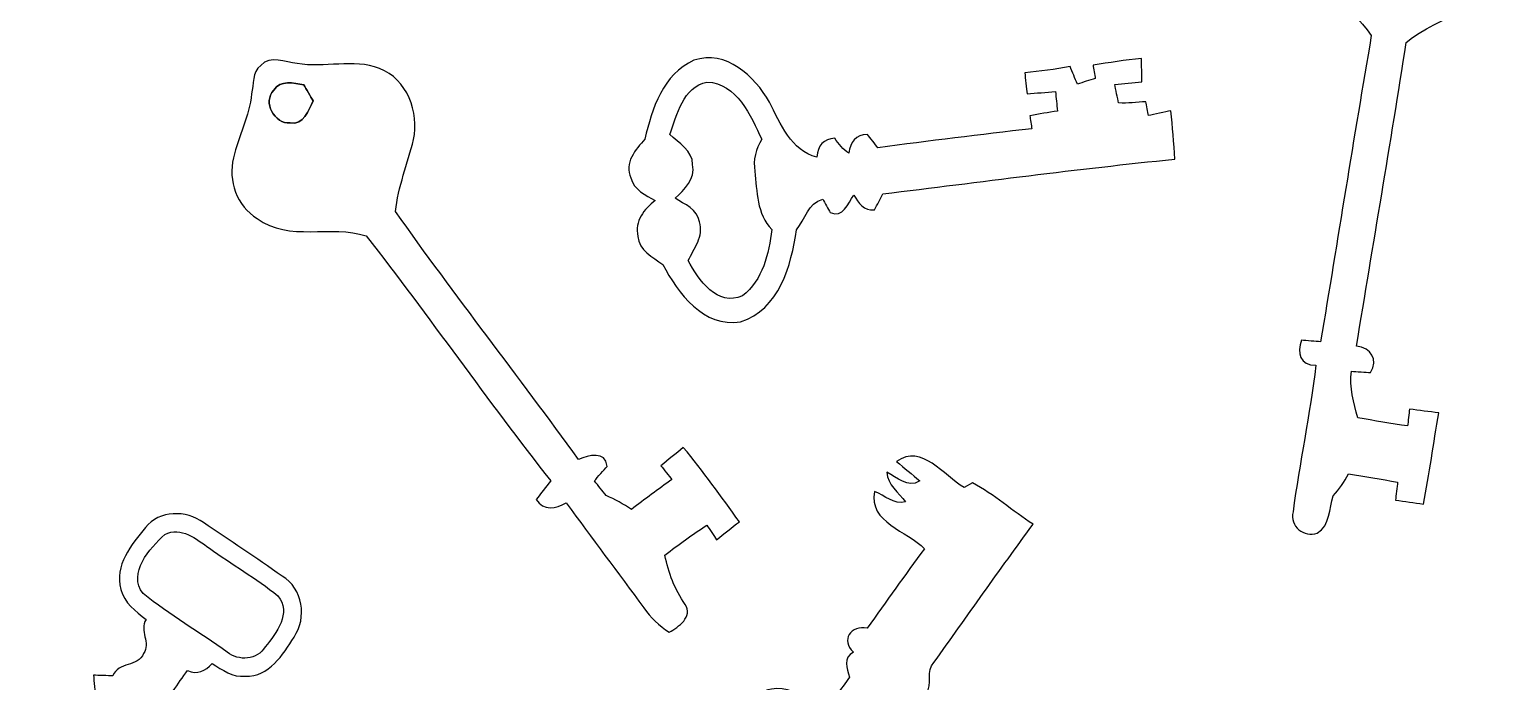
# Model space of a CAD drawing. Header units: centimetres. Extents: x -6.3 to 6.3, y -8.5 to 8.6.
# Drawn here: x -1.82 to 6.31, y -0.09 to 3.5 of the extents above; entities that cross this region are included whole.
import ezdxf

# ---------------------------------------------------------------- set-up
doc = ezdxf.new("R2010")
doc.units = ezdxf.units.CM
doc.header["$MEASUREMENT"] = 0
doc.layers.add('Camada 1', color=7, linetype='Continuous')

msp = doc.modelspace()

# ---------------------------------------------------------------- linework, layer by layer
at = {"layer": 'Camada 1'}
for points, knots in [([(5.43772, 4.32435), (5.5626, 4.37127), (5.66985, 4.45065), (5.77956, 4.52437), (5.77956, 4.52437), (5.90585, 4.54518), (5.94042, 4.39173), (6.01627, 4.32364), (6.01627, 4.32364), (6.13728, 4.20229), (6.31331, 4.07704), (6.27415, 3.8802), (6.27415, 3.8802), (6.22935, 3.61456), (5.92384, 3.57292), (5.74604, 3.42582), (5.74604, 3.42582), (5.65962, 2.86878), (5.56436, 2.31315), (5.47263, 1.75718), (5.47263, 1.75718), (5.55412, 1.74907), (5.59257, 1.68205), (5.55059, 1.61183), (5.55059, 1.61183), (5.52414, 1.61325), (5.47088, 1.61678), (5.44442, 1.61854), (5.44442, 1.61854), (5.43243, 1.5307), (5.45747, 1.44604), (5.48004, 1.36207), (5.48004, 1.36207), (5.57142, 1.34832), (5.66208, 1.33032), (5.7538, 1.31833), (5.7538, 1.31833), (5.75627, 1.3416), (5.76155, 1.38747), (5.76403, 1.41076), (5.76403, 1.41076), (5.8173, 1.40404), (5.87092, 1.397), (5.92454, 1.38994), (5.92454, 1.38994), (5.89667, 1.22307), (5.87269, 1.05516), (5.84093, 0.889), (5.84093, 0.889), (5.78943, 0.89641), (5.73792, 0.90382), (5.68713, 0.91086), (5.68713, 0.91086), (5.68995, 0.93556), (5.6956, 0.9846), (5.69841, 1.00894), (5.69841, 1.00894), (5.60846, 1.02693), (5.5185, 1.04174), (5.42819, 1.05445), (5.42819, 1.05445), (5.40526, 1.01141), (5.3788, 0.97013), (5.34492, 0.93486), (5.34492, 0.93486), (5.32129, 0.86465), (5.32906, 0.77294), (5.25744, 0.72989), (5.25744, 0.72989), (5.18407, 0.70238), (5.10329, 0.76834), (5.12409, 0.84596), (5.12409, 0.84596), (5.15902, 1.11548), (5.21757, 1.38219), (5.25003, 1.65206), (5.25003, 1.65206), (5.16183, 1.65169), (5.14278, 1.71944), (5.17102, 1.78929), (5.17102, 1.78929), (5.19711, 1.78717), (5.24932, 1.78293), (5.27543, 1.78082), (5.27543, 1.78082), (5.36892, 2.34173), (5.45818, 2.903), (5.55412, 3.46321), (5.55412, 3.46321), (5.43772, 3.63748), (5.21053, 3.75603), (5.1964, 3.98356), (5.1964, 3.98356), (5.17243, 4.14055), (5.29943, 4.27389), (5.43772, 4.32435)], [0, 0, 0, 0, 0.04, 0.04, 0.04, 0.04, 0.08, 0.08, 0.08, 0.08, 0.12, 0.12, 0.12, 0.12, 0.16, 0.16, 0.16, 0.16, 0.2, 0.2, 0.2, 0.2, 0.24, 0.24, 0.24, 0.24, 0.28, 0.28, 0.28, 0.28, 0.32, 0.32, 0.32, 0.32, 0.36, 0.36, 0.36, 0.36, 0.4, 0.4, 0.4, 0.4, 0.44, 0.44, 0.44, 0.44, 0.48, 0.48, 0.48, 0.48, 0.52, 0.52, 0.52, 0.52, 0.56, 0.56, 0.56, 0.56, 0.6, 0.6, 0.6, 0.6, 0.64, 0.64, 0.64, 0.64, 0.68, 0.68, 0.68, 0.68, 0.72, 0.72, 0.72, 0.72, 0.76, 0.76, 0.76, 0.76, 0.8, 0.8, 0.8, 0.8, 0.84, 0.84, 0.84, 0.84, 0.88, 0.88, 0.88, 0.88, 0.92, 0.92, 0.92, 0.92, 1, 1, 1, 1]), ([(-0.55104, 3.29847), (-0.49742, 3.35808), (-0.41733, 3.31399), (-0.35065, 3.30975), (-0.35065, 3.30975), (-0.20109, 3.28224), (-0.04234, 3.33903), (0.10266, 3.28188), (0.10266, 3.28188), (0.2533, 3.22474), (0.32173, 3.04165), (0.28928, 2.89207), (0.28928, 2.89207), (0.25646, 2.76014), (0.20425, 2.63207), (0.19015, 2.4959), (0.19015, 2.4959), (0.51647, 2.03588), (0.8643, 1.59066), (1.19661, 1.13454), (1.19661, 1.13454), (1.2527, 1.15534), (1.34338, 1.18604), (1.35325, 1.09607), (1.35325, 1.09607), (1.33597, 1.07631), (1.30069, 1.03681), (1.2834, 1.01669), (1.2834, 1.01669), (1.30493, 0.98989), (1.32679, 0.96307), (1.34866, 0.93627), (1.34866, 0.93627), (1.39664, 0.91475), (1.44322, 0.88935), (1.4866, 0.85972), (1.4866, 0.85972), (1.55999, 0.91581), (1.63442, 0.97048), (1.70956, 1.02446), (1.70956, 1.02446), (1.69438, 1.04315), (1.66404, 1.0802), (1.64889, 1.09889), (1.64889, 1.09889), (1.69016, 1.13276), (1.73107, 1.16662), (1.772, 1.20049), (1.772, 1.20049), (1.88136, 1.06961), (1.98013, 0.93027), (2.08033, 0.79199), (2.08033, 0.79199), (2.03834, 0.75952), (1.99636, 0.72672), (1.95474, 0.69356), (1.95474, 0.69356), (1.94168, 0.71332), (1.91557, 0.75282), (1.90217, 0.77294), (1.90217, 0.77294), (1.82209, 0.72248), (1.74625, 0.6664), (1.67111, 0.60888), (1.67111, 0.60888), (1.69121, 0.51152), (1.72295, 0.41875), (1.78293, 0.3383), (1.78293, 0.3383), (1.82562, 0.26882), (1.7459, 0.21449), (1.69474, 0.1845), (1.69474, 0.1845), (1.64007, 0.22048), (1.59208, 0.26563), (1.55468, 0.31925), (1.55468, 0.31925), (1.41427, 0.51257), (1.26858, 0.70202), (1.12854, 0.8957), (1.12854, 0.8957), (1.07209, 0.86184), (1.00471, 0.8516), (0.96378, 0.91369), (0.96378, 0.91369), (0.98989, 0.94826), (1.01635, 0.98212), (1.04315, 1.01599), (1.04315, 1.01599), (0.69673, 1.45803), (0.37429, 1.91947), (0.02928, 2.36255), (0.02928, 2.36255), (-0.16262, 2.42675), (-0.39616, 2.32762), (-0.5708, 2.45816), (-0.5708, 2.45816), (-0.68226, 2.52518), (-0.73096, 2.66805), (-0.70097, 2.79152), (-0.70097, 2.79152), (-0.67274, 2.91041), (-0.61348, 3.02048), (-0.60147, 3.14325), (-0.60147, 3.14325), (-0.58737, 3.19475), (-0.59937, 3.26284), (-0.55104, 3.29847)], [0, 0, 0, 0, 0.0357143, 0.0357143, 0.0357143, 0.0357143, 0.0714286, 0.0714286, 0.0714286, 0.0714286, 0.1071429, 0.1071429, 0.1071429, 0.1071429, 0.1428571, 0.1428571, 0.1428571, 0.1428571, 0.1785714, 0.1785714, 0.1785714, 0.1785714, 0.2142857, 0.2142857, 0.2142857, 0.2142857, 0.25, 0.25, 0.25, 0.25, 0.2857143, 0.2857143, 0.2857143, 0.2857143, 0.3214286, 0.3214286, 0.3214286, 0.3214286, 0.3571429, 0.3571429, 0.3571429, 0.3571429, 0.3928571, 0.3928571, 0.3928571, 0.3928571, 0.4285714, 0.4285714, 0.4285714, 0.4285714, 0.4642857, 0.4642857, 0.4642857, 0.4642857, 0.5, 0.5, 0.5, 0.5, 0.5357143, 0.5357143, 0.5357143, 0.5357143, 0.5714286, 0.5714286, 0.5714286, 0.5714286, 0.6071429, 0.6071429, 0.6071429, 0.6071429, 0.6428571, 0.6428571, 0.6428571, 0.6428571, 0.6785714, 0.6785714, 0.6785714, 0.6785714, 0.7142857, 0.7142857, 0.7142857, 0.7142857, 0.75, 0.75, 0.75, 0.75, 0.7857143, 0.7857143, 0.7857143, 0.7857143, 0.8214286, 0.8214286, 0.8214286, 0.8214286, 0.8571429, 0.8571429, 0.8571429, 0.8571429, 0.8928571, 0.8928571, 0.8928571, 0.8928571, 0.9285714, 0.9285714, 0.9285714, 0.9285714, 1, 1, 1, 1]), ([(1.56138, 2.89453), (1.59843, 3.06139), (1.66122, 3.25154), (1.8302, 3.32739), (1.8302, 3.32739), (2.00659, 3.38666), (2.165, 3.24061), (2.24542, 3.09808), (2.24542, 3.09808), (2.3054, 2.98097), (2.36502, 2.82857), (2.50613, 2.79576), (2.50613, 2.79576), (2.50966, 2.85855), (2.54353, 2.8956), (2.6049, 2.89913), (2.6049, 2.89913), (2.62573, 2.86773), (2.64971, 2.83669), (2.68286, 2.81657), (2.68286, 2.81657), (2.68958, 2.8776), (2.72026, 2.91889), (2.78377, 2.92028), (2.78377, 2.92028), (2.79858, 2.90159), (2.82751, 2.8649), (2.84232, 2.84656), (2.84232, 2.84656), (3.12349, 2.88466), (3.40571, 2.91818), (3.68793, 2.95134), (3.68793, 2.95134), (3.68547, 2.96932), (3.67982, 3.00496), (3.67736, 3.02294), (3.67736, 3.02294), (3.72779, 3.03176), (3.77825, 3.04058), (3.82905, 3.0487), (3.82905, 3.0487), (3.82517, 3.08434), (3.82164, 3.11996), (3.81811, 3.1556), (3.81811, 3.1556), (3.76555, 3.15136), (3.71333, 3.14713), (3.66148, 3.14289), (3.66148, 3.14289), (3.65831, 3.17183), (3.6523, 3.22967), (3.64912, 3.25861), (3.64912, 3.25861), (3.73238, 3.26707), (3.81599, 3.27695), (3.89819, 3.29352), (3.89819, 3.29352), (3.91159, 3.26143), (3.92499, 3.22896), (3.93876, 3.19651), (3.93876, 3.19651), (3.97121, 3.2071), (4.00368, 3.21734), (4.03684, 3.22757), (4.03684, 3.22757), (4.03365, 3.2459), (4.02731, 3.28259), (4.02449, 3.30059), (4.02449, 3.30059), (4.11268, 3.31505), (4.20122, 3.32775), (4.29048, 3.33728), (4.29048, 3.33728), (4.29119, 3.30517), (4.2926, 3.24026), (4.29331, 3.20815), (4.29331, 3.20815), (4.2432, 3.20392), (4.19311, 3.1997), (4.14338, 3.19475), (4.14338, 3.19475), (4.14867, 3.16934), (4.1596, 3.11855), (4.16489, 3.09316), (4.16489, 3.09316), (4.21498, 3.09033), (4.26473, 3.09667), (4.31517, 3.0995), (4.31517, 3.0995), (4.31835, 3.08044), (4.3254, 3.04236), (4.32859, 3.02331), (4.32859, 3.02331), (4.35963, 3.03001), (4.4217, 3.04341), (4.45276, 3.05011), (4.45276, 3.05011), (4.46122, 2.96157), (4.4697, 2.87301), (4.47392, 2.78411), (4.47392, 2.78411), (3.9377, 2.73049), (3.40359, 2.65852), (2.86878, 2.59326), (2.86878, 2.59326), (2.85433, 2.56363), (2.8388, 2.53471), (2.82256, 2.50613), (2.82256, 2.50613), (2.76401, 2.49765), (2.73578, 2.54316), (2.71003, 2.58655), (2.71003, 2.58655), (2.67404, 2.54246), (2.6536, 2.45568), (2.57951, 2.49096), (2.57951, 2.49096), (2.56928, 2.5093), (2.54881, 2.54565), (2.53858, 2.56399), (2.53858, 2.56399), (2.45745, 2.54458), (2.44298, 2.45321), (2.39465, 2.39676), (2.39465, 2.39676), (2.36502, 2.20169), (2.30011, 1.95579), (2.08667, 1.89089), (2.08667, 1.89089), (1.8817, 1.85666), (1.74342, 2.04752), (1.65876, 2.20556), (1.65876, 2.20556), (1.60408, 2.24579), (1.52681, 2.28247), (1.52259, 2.36007), (1.52259, 2.36007), (1.50247, 2.44333), (1.55751, 2.50966), (1.61783, 2.55729), (1.61783, 2.55729), (1.5635, 2.58585), (1.50071, 2.61549), (1.48449, 2.68076), (1.48449, 2.68076), (1.44463, 2.7626), (1.50988, 2.8381), (1.56138, 2.89453)], [0, 0, 0, 0, 0.0263158, 0.0263158, 0.0263158, 0.0263158, 0.0526316, 0.0526316, 0.0526316, 0.0526316, 0.0789474, 0.0789474, 0.0789474, 0.0789474, 0.1052632, 0.1052632, 0.1052632, 0.1052632, 0.1315789, 0.1315789, 0.1315789, 0.1315789, 0.1578947, 0.1578947, 0.1578947, 0.1578947, 0.1842105, 0.1842105, 0.1842105, 0.1842105, 0.2105263, 0.2105263, 0.2105263, 0.2105263, 0.2368421, 0.2368421, 0.2368421, 0.2368421, 0.2631579, 0.2631579, 0.2631579, 0.2631579, 0.2894737, 0.2894737, 0.2894737, 0.2894737, 0.3157895, 0.3157895, 0.3157895, 0.3157895, 0.3421053, 0.3421053, 0.3421053, 0.3421053, 0.3684211, 0.3684211, 0.3684211, 0.3684211, 0.3947368, 0.3947368, 0.3947368, 0.3947368, 0.4210526, 0.4210526, 0.4210526, 0.4210526, 0.4473684, 0.4473684, 0.4473684, 0.4473684, 0.4736842, 0.4736842, 0.4736842, 0.4736842, 0.5, 0.5, 0.5, 0.5, 0.5263158, 0.5263158, 0.5263158, 0.5263158, 0.5526316, 0.5526316, 0.5526316, 0.5526316, 0.5789474, 0.5789474, 0.5789474, 0.5789474, 0.6052632, 0.6052632, 0.6052632, 0.6052632, 0.6315789, 0.6315789, 0.6315789, 0.6315789, 0.6578947, 0.6578947, 0.6578947, 0.6578947, 0.6842105, 0.6842105, 0.6842105, 0.6842105, 0.7105263, 0.7105263, 0.7105263, 0.7105263, 0.7368421, 0.7368421, 0.7368421, 0.7368421, 0.7631579, 0.7631579, 0.7631579, 0.7631579, 0.7894737, 0.7894737, 0.7894737, 0.7894737, 0.8157895, 0.8157895, 0.8157895, 0.8157895, 0.8421053, 0.8421053, 0.8421053, 0.8421053, 0.8684211, 0.8684211, 0.8684211, 0.8684211, 0.8947368, 0.8947368, 0.8947368, 0.8947368, 0.9210526, 0.9210526, 0.9210526, 0.9210526, 0.9473684, 0.9473684, 0.9473684, 0.9473684, 1, 1, 1, 1]), ([(-0.47837, 3.1623), (-0.47837, 3.1623), (-0.47837, 3.1623), (-0.47837, 3.1623), (-0.47837, 3.1623), (-0.54397, 3.09986), (-0.47378, 2.97497), (-0.3891, 2.98309), (-0.3891, 2.98309), (-0.31503, 2.96932), (-0.28821, 3.05293), (-0.26317, 3.10409), (-0.26317, 3.10409), (-0.27586, 3.12632), (-0.30091, 3.17076), (-0.31362, 3.19298), (-0.31362, 3.19298), (-0.36865, 3.20075), (-0.44484, 3.22262), (-0.47837, 3.1623)], [0, 0, 0, 0, 0.1666667, 0.1666667, 0.1666667, 0.1666667, 0.3333333, 0.3333333, 0.3333333, 0.3333333, 0.5, 0.5, 0.5, 0.5, 0.6666667, 0.6666667, 0.6666667, 0.6666667, 1, 1, 1, 1]), ([(1.69721, 2.91958), (1.69721, 2.91958), (1.69721, 2.91958), (1.69721, 2.91958), (1.69721, 2.91958), (1.74695, 2.87301), (1.82316, 2.83245), (1.8235, 2.75449), (1.8235, 2.75449), (1.84009, 2.67441), (1.77977, 2.61725), (1.72649, 2.56892), (1.72649, 2.56892), (1.77906, 2.53717), (1.85067, 2.50895), (1.86019, 2.4391), (1.86019, 2.4391), (1.88736, 2.35973), (1.82879, 2.29446), (1.79951, 2.22673), (1.79951, 2.22673), (1.85278, 2.1216), (1.96215, 1.97026), (2.09727, 2.03412), (2.09727, 2.03412), (2.2098, 2.11807), (2.24225, 2.26625), (2.25882, 2.39747), (2.25882, 2.39747), (2.17557, 2.4825), (2.17664, 2.60738), (2.16605, 2.7178), (2.16605, 2.7178), (2.1544, 2.77988), (2.17099, 2.84091), (2.20345, 2.89382), (2.20345, 2.89382), (2.14171, 3.02153), (2.06728, 3.20286), (1.90217, 3.20745), (1.90217, 3.20745), (1.77129, 3.18135), (1.73708, 3.02682), (1.69721, 2.91958)], [0, 0, 0, 0, 0.0833333, 0.0833333, 0.0833333, 0.0833333, 0.1666667, 0.1666667, 0.1666667, 0.1666667, 0.25, 0.25, 0.25, 0.25, 0.3333333, 0.3333333, 0.3333333, 0.3333333, 0.4166667, 0.4166667, 0.4166667, 0.4166667, 0.5, 0.5, 0.5, 0.5, 0.5833333, 0.5833333, 0.5833333, 0.5833333, 0.6666667, 0.6666667, 0.6666667, 0.6666667, 0.75, 0.75, 0.75, 0.75, 0.8333333, 0.8333333, 0.8333333, 0.8333333, 1, 1, 1, 1]), ([(2.94428, 1.12253), (3.08468, 1.22273), (3.2018, 1.04422), (3.3154, 0.98071), (3.3154, 0.98071), (3.3154, 0.98071), (3.36267, 1.00612), (3.36267, 1.00612), (3.36267, 1.00612), (3.48014, 0.94121), (3.58245, 0.85195), (3.69464, 0.77823), (3.69464, 0.77823), (3.51013, 0.52704), (3.33162, 0.27164), (3.14995, 0.01905), (3.14995, 0.01905), (3.10444, -0.02786), (3.14289, -0.10089), (3.10868, -0.15205), (3.10868, -0.15205), (3.08575, -0.15275), (3.04024, -0.15416), (3.0173, -0.15487), (3.0173, -0.15487), (2.99225, -0.20496), (2.94357, -0.20813), (2.89348, -0.20355), (2.89348, -0.20355), (2.82256, -0.27128), (2.8335, -0.36583), (2.84514, -0.45473), (2.84514, -0.45473), (2.92347, -0.5274), (3.00989, -0.62793), (2.96403, -0.74329), (2.96403, -0.74329), (2.90759, -0.86359), (2.8268, -1.00224), (2.68569, -1.03046), (2.68569, -1.03046), (2.58514, -1.04315), (2.50225, -0.97508), (2.42569, -0.92075), (2.42569, -0.92075), (2.30575, -0.83114), (2.17874, -0.75106), (2.06199, -0.65722), (2.06199, -0.65722), (1.9632, -0.58384), (1.95403, -0.43039), (2.02247, -0.33408), (2.02247, -0.33408), (2.07963, -0.24659), (2.14453, -0.14464), (2.25707, -0.1277), (2.25707, -0.1277), (2.3382, -0.10971), (2.40911, -0.15804), (2.47509, -0.19826), (2.47509, -0.19826), (2.51354, -0.15875), (2.5608, -0.14534), (2.61443, -0.15945), (2.61443, -0.15945), (2.63842, -0.127), (2.66242, -0.09418), (2.68639, -0.06173), (2.68639, -0.06173), (2.67088, -0.01164), (2.64865, 0.0448), (2.70722, 0.07549), (2.70722, 0.07549), (2.63384, 0.14323), (2.69451, 0.22331), (2.78306, 0.20742), (2.78306, 0.20742), (2.88924, 0.35207), (2.98908, 0.50129), (3.09879, 0.64347), (3.09879, 0.64347), (3.00355, 0.74224), (2.78799, 0.78634), (2.82397, 0.95815), (2.82397, 0.95815), (2.87937, 0.93556), (2.92876, 0.88547), (2.99437, 0.90134), (2.99437, 0.90134), (2.95697, 0.95391), (2.89453, 0.99342), (2.89031, 1.06362), (2.89031, 1.06362), (2.94886, 1.03786), (3.00355, 0.97367), (3.07233, 1.01599), (3.07233, 1.01599), (3.02965, 1.05197), (2.98696, 1.08761), (2.94428, 1.12253)], [0, 0, 0, 0, 0.0384615, 0.0384615, 0.0384615, 0.0384615, 0.0769231, 0.0769231, 0.0769231, 0.0769231, 0.1153846, 0.1153846, 0.1153846, 0.1153846, 0.1538462, 0.1538462, 0.1538462, 0.1538462, 0.1923077, 0.1923077, 0.1923077, 0.1923077, 0.2307692, 0.2307692, 0.2307692, 0.2307692, 0.2692308, 0.2692308, 0.2692308, 0.2692308, 0.3076923, 0.3076923, 0.3076923, 0.3076923, 0.3461538, 0.3461538, 0.3461538, 0.3461538, 0.3846154, 0.3846154, 0.3846154, 0.3846154, 0.4230769, 0.4230769, 0.4230769, 0.4230769, 0.4615385, 0.4615385, 0.4615385, 0.4615385, 0.5, 0.5, 0.5, 0.5, 0.5384615, 0.5384615, 0.5384615, 0.5384615, 0.5769231, 0.5769231, 0.5769231, 0.5769231, 0.6153846, 0.6153846, 0.6153846, 0.6153846, 0.6538462, 0.6538462, 0.6538462, 0.6538462, 0.6923077, 0.6923077, 0.6923077, 0.6923077, 0.7307692, 0.7307692, 0.7307692, 0.7307692, 0.7692308, 0.7692308, 0.7692308, 0.7692308, 0.8076923, 0.8076923, 0.8076923, 0.8076923, 0.8461538, 0.8461538, 0.8461538, 0.8461538, 0.8846154, 0.8846154, 0.8846154, 0.8846154, 0.9230769, 0.9230769, 0.9230769, 0.9230769, 1, 1, 1, 1]), ([(-1.18463, 0.76093), (-1.10878, 0.85514), (-0.95919, 0.85794), (-0.86642, 0.78705), (-0.86642, 0.78705), (-0.72143, 0.69003), (-0.57608, 0.59302), (-0.43285, 0.49318), (-0.43285, 0.49318), (-0.32032, 0.42615), (-0.29457, 0.26353), (-0.36795, 0.15875), (-0.36795, 0.15875), (-0.42898, 0.06139), (-0.50482, -0.06103), (-0.6357, -0.05644), (-0.6357, -0.05644), (-0.70555, -0.06456), (-0.76234, -0.0208), (-0.81845, 0.01269), (-0.81845, 0.01269), (-0.85653, -0.02611), (-0.89958, -0.05221), (-0.95355, -0.0247), (-0.95355, -0.0247), (-0.98, -0.06208), (-1.00646, -0.09983), (-1.03292, -0.13757), (-1.03292, -0.13757), (-1.00047, -0.18555), (-0.99306, -0.23318), (-1.04281, -0.27374), (-1.04281, -0.27374), (-1.03258, -0.29491), (-1.01211, -0.33725), (-1.00188, -0.35842), (-1.00188, -0.35842), (-1.04069, -0.38559), (-1.08761, -0.39758), (-1.12818, -0.42157), (-1.12818, -0.42157), (-1.23013, -0.56056), (-1.32045, -0.70801), (-1.42134, -0.84842), (-1.42134, -0.84842), (-1.32079, -0.94297), (-1.10418, -0.98283), (-1.14087, -1.15675), (-1.14087, -1.15675), (-1.19415, -1.12854), (-1.24741, -1.09536), (-1.30986, -1.09677), (-1.30986, -1.09677), (-1.28798, -1.15817), (-1.18709, -1.18356), (-1.21214, -1.25659), (-1.21214, -1.25659), (-1.25871, -1.23577), (-1.30104, -1.20685), (-1.34408, -1.18004), (-1.34408, -1.18004), (-1.34937, -1.1952), (-1.36031, -1.22485), (-1.3656, -1.24001), (-1.3656, -1.24001), (-1.33173, -1.26929), (-1.27565, -1.2841), (-1.27105, -1.33667), (-1.27105, -1.33667), (-1.40935, -1.41145), (-1.51589, -1.24388), (-1.62984, -1.18886), (-1.62984, -1.18886), (-1.64429, -1.1952), (-1.67286, -1.20791), (-1.68697, -1.21425), (-1.68697, -1.21425), (-1.79846, -1.14477), (-1.90465, -1.06715), (-2.01295, -0.99306), (-2.01295, -0.99306), (-1.82527, -0.72248), (-1.64253, -0.44874), (-1.45767, -0.17673), (-1.45767, -0.17673), (-1.46085, -0.14534), (-1.46719, -0.08254), (-1.47072, -0.05115), (-1.47072, -0.05115), (-1.44392, -0.05186), (-1.391, -0.05362), (-1.36455, -0.05432), (-1.36455, -0.05432), (-1.33278, 0.02329), (-1.22555, -0.00776), (-1.1945, 0.06809), (-1.1945, 0.06809), (-1.15429, 0.12488), (-1.22061, 0.19402), (-1.18145, 0.25505), (-1.18145, 0.25505), (-1.23718, 0.30091), (-1.3021, 0.34571), (-1.32009, 0.4205), (-1.32009, 0.4205), (-1.35643, 0.55209), (-1.26259, 0.6664), (-1.18463, 0.76093)], [0, 0, 0, 0, 0.0357143, 0.0357143, 0.0357143, 0.0357143, 0.0714286, 0.0714286, 0.0714286, 0.0714286, 0.1071429, 0.1071429, 0.1071429, 0.1071429, 0.1428571, 0.1428571, 0.1428571, 0.1428571, 0.1785714, 0.1785714, 0.1785714, 0.1785714, 0.2142857, 0.2142857, 0.2142857, 0.2142857, 0.25, 0.25, 0.25, 0.25, 0.2857143, 0.2857143, 0.2857143, 0.2857143, 0.3214286, 0.3214286, 0.3214286, 0.3214286, 0.3571429, 0.3571429, 0.3571429, 0.3571429, 0.3928571, 0.3928571, 0.3928571, 0.3928571, 0.4285714, 0.4285714, 0.4285714, 0.4285714, 0.4642857, 0.4642857, 0.4642857, 0.4642857, 0.5, 0.5, 0.5, 0.5, 0.5357143, 0.5357143, 0.5357143, 0.5357143, 0.5714286, 0.5714286, 0.5714286, 0.5714286, 0.6071429, 0.6071429, 0.6071429, 0.6071429, 0.6428571, 0.6428571, 0.6428571, 0.6428571, 0.6785714, 0.6785714, 0.6785714, 0.6785714, 0.7142857, 0.7142857, 0.7142857, 0.7142857, 0.75, 0.75, 0.75, 0.75, 0.7857143, 0.7857143, 0.7857143, 0.7857143, 0.8214286, 0.8214286, 0.8214286, 0.8214286, 0.8571429, 0.8571429, 0.8571429, 0.8571429, 0.8928571, 0.8928571, 0.8928571, 0.8928571, 0.9285714, 0.9285714, 0.9285714, 0.9285714, 1, 1, 1, 1]), ([(-1.07879, 0.72178), (-1.07879, 0.72178), (-1.07879, 0.72178), (-1.07879, 0.72178), (-1.07879, 0.72178), (-1.16134, 0.64557), (-1.28376, 0.51082), (-1.19768, 0.39722), (-1.19768, 0.39722), (-1.05092, 0.2801), (-0.8883, 0.18415), (-0.73483, 0.0762), (-0.73483, 0.0762), (-0.67274, 0.0247), (-0.56973, 0.0321), (-0.52599, 0.10442), (-0.52599, 0.10442), (-0.46496, 0.17955), (-0.37923, 0.29245), (-0.4572, 0.38488), (-0.4572, 0.38488), (-0.57538, 0.48224), (-0.70979, 0.55738), (-0.83326, 0.64769), (-0.83326, 0.64769), (-0.90416, 0.69568), (-0.98848, 0.76941), (-1.07879, 0.72178)], [0, 0, 0, 0, 0.125, 0.125, 0.125, 0.125, 0.25, 0.25, 0.25, 0.25, 0.375, 0.375, 0.375, 0.375, 0.5, 0.5, 0.5, 0.5, 0.625, 0.625, 0.625, 0.625, 0.75, 0.75, 0.75, 0.75, 1, 1, 1, 1])]:
    msp.add_open_spline(points, degree=3, knots=knots, dxfattribs=at)
at = {"layer": 'Camada 1', "color": 7}
msp.add_open_spline([(-0.47837, 3.1623), (-0.44484, 3.22262), (-0.36865, 3.20075), (-0.31362, 3.19298), (-0.31362, 3.19298), (-0.30091, 3.17076), (-0.27586, 3.12632), (-0.26317, 3.10409), (-0.26317, 3.10409), (-0.28821, 3.05293), (-0.31503, 2.96932), (-0.3891, 2.98309), (-0.3891, 2.98309), (-0.47378, 2.97497), (-0.54397, 3.09986), (-0.47837, 3.1623)], degree=3, knots=[0, 0, 0, 0, 0.2, 0.2, 0.2, 0.2, 0.4, 0.4, 0.4, 0.4, 0.6, 0.6, 0.6, 0.6, 1, 1, 1, 1], dxfattribs=at)

doc.saveas('drawing.dxf')
